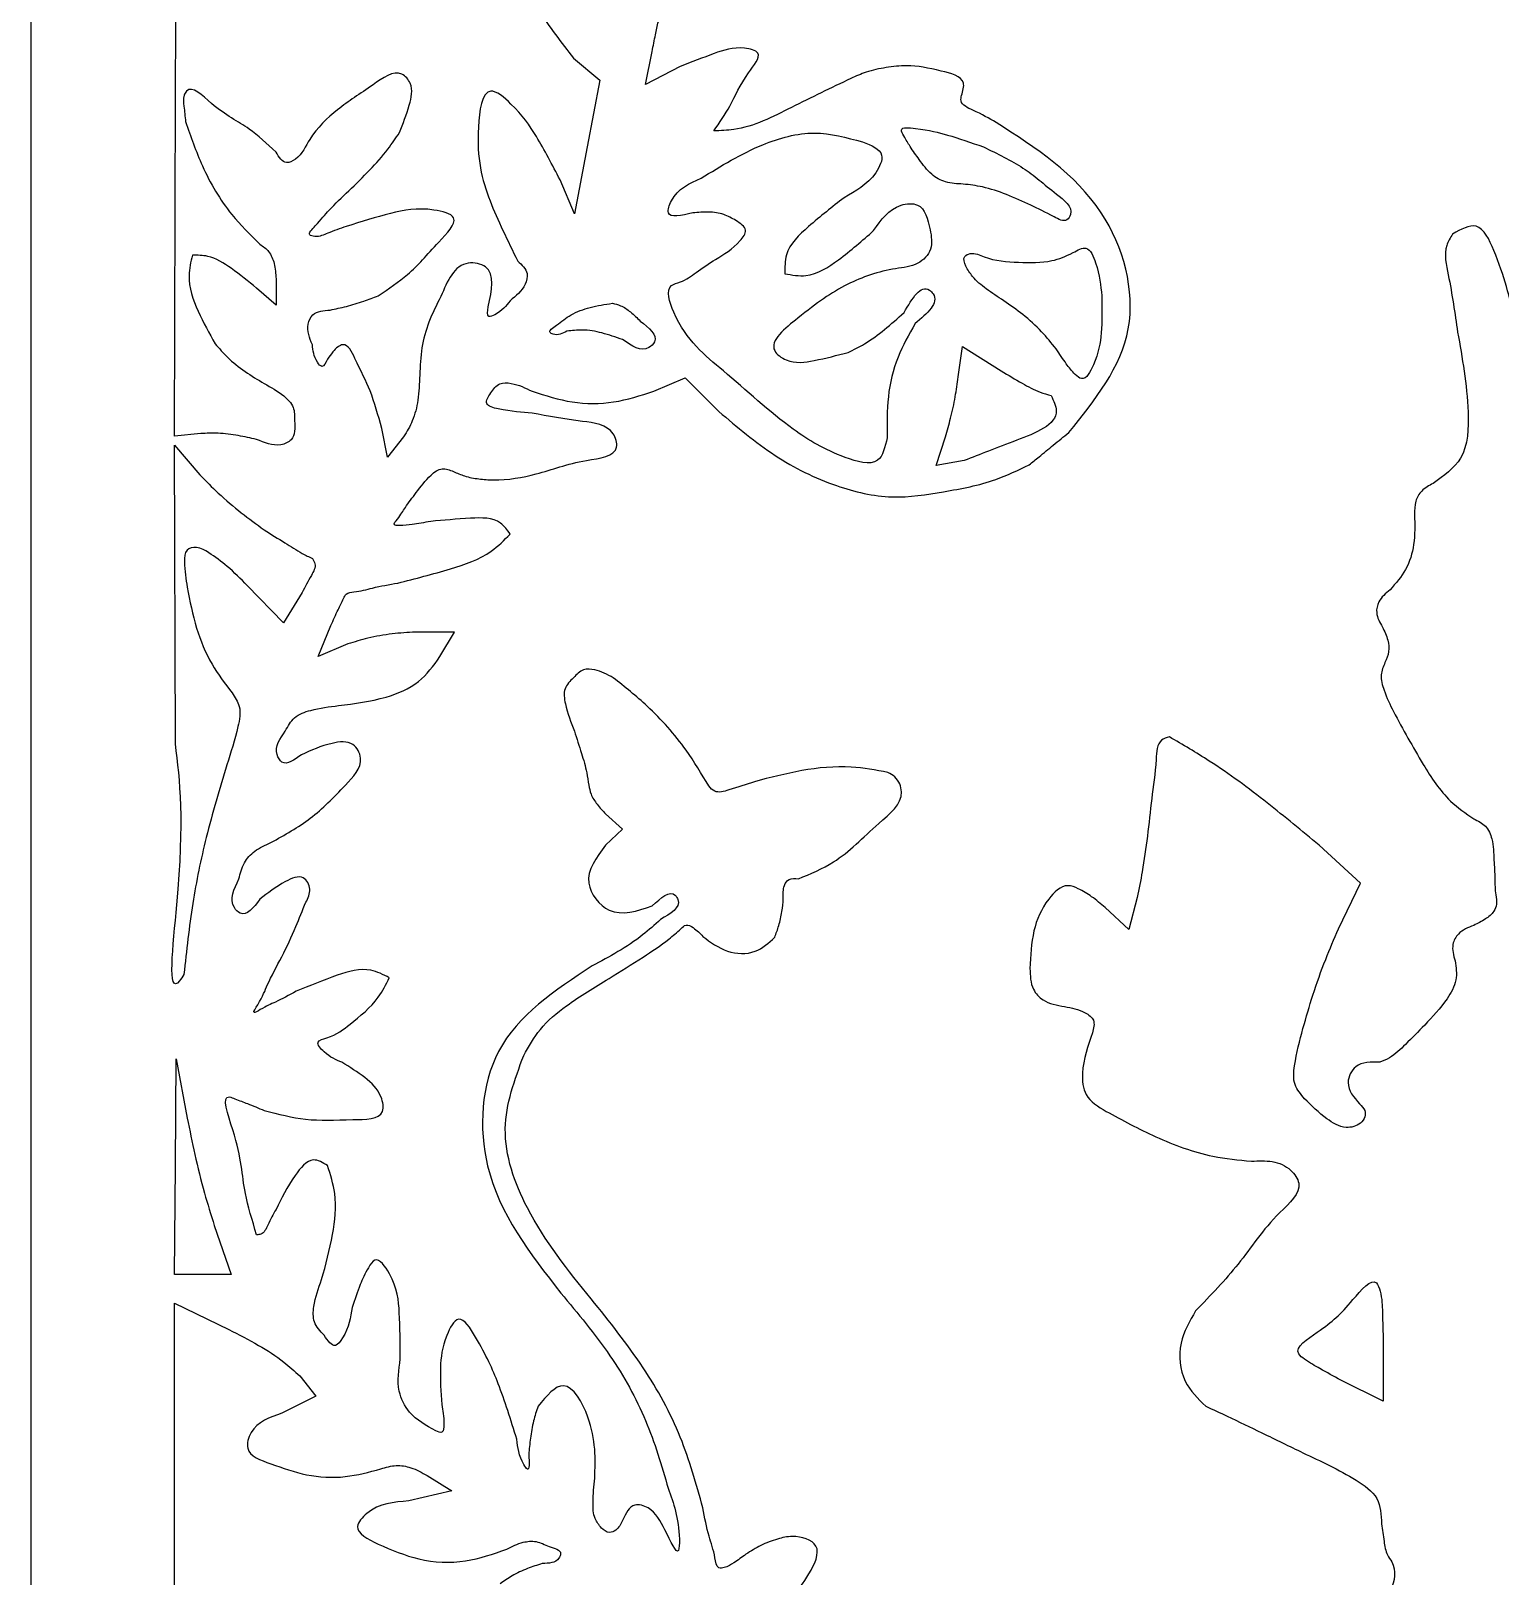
# Model space of a CAD drawing. Extents: x 0 to 204, y 72 to 361.
# Drawn here: x 0 to 49.1, y 266.5 to 318.1 of the extents above; entities that cross this region are included whole.
import ezdxf

# ---------------------------------------------------------------- set-up
doc = ezdxf.new("R2010")
doc.units = 0
doc.layers.get('0').update_dxf_attribs({"linetype": 'CONTINUOUS'})

msp = doc.modelspace()

# ---------------------------------------------------------------- linework, layer by layer
at = {"color": 7}
for p, q in [((0, 361.244444), (0, 216.746667)), ((20.517556, 316.314667), (20.743333, 317.415333)), ((18.118667, 317.189556), (18.993556, 316.455778)), ((21.674667, 316.907333), (20.517556, 316.314667)), ((18.993556, 316.455778), (18.570222, 314.226222)), ((4.797778, 304.574222), (4.826, 315.919556)), ((18.570222, 314.226222), (18.146889, 311.996667)), ((27.770667, 314.395556), (27.770667, 314.395556)), ((31.806444, 314.226222), (31.806444, 314.226222)), ((18.146889, 311.996667), (17.667111, 313.125556)), ((8.184444, 309.823556), (8.184444, 308.948667)), ((8.184444, 308.948667), (7.535333, 309.513111)), ((35.757556, 309.259111), (35.757556, 309.259111)), ((20.348222, 308.412444), (20.348222, 308.412444)), ((30.959778, 306.549778), (31.100889, 307.565778)), ((31.100889, 307.565778), (32.399111, 306.747333)), ((20.799778, 306.07), (21.844, 306.521556)), ((21.844, 306.521556), (22.972889, 305.392667)), ((34.064222, 305.928889), (34.064222, 305.928889)), ((5.672667, 304.658889), (4.797778, 304.574222)), ((11.909778, 303.868667), (11.712222, 304.828222)), ((12.446, 304.546), (11.909778, 303.868667)), ((30.226, 303.586444), (30.536444, 304.546)), ((4.826, 294.301333), (4.797778, 304.263778)), ((4.797778, 304.263778), (5.644444, 303.276)), ((31.157333, 303.755778), (30.226, 303.586444)), ((7.789333, 301.441556), (7.789333, 301.441556)), ((8.438444, 298.337111), (7.224889, 299.578889)), ((9.059333, 299.353111), (8.438444, 298.337111)), ((9.595556, 297.208222), (10.018889, 298.252444)), ((14.139333, 298.026667), (12.841111, 298.026667)), ((13.659556, 297.208222), (14.139333, 298.026667)), ((10.583333, 297.631556), (9.595556, 297.208222)), ((19.191111, 291.958889), (19.755556, 291.450889)), ((19.755556, 291.450889), (19.191111, 290.914667)), ((44.393556, 289.644667), (43.010667, 290.914667)), ((43.659778, 288.120667), (44.393556, 289.644667)), ((36.942889, 289.164889), (36.660667, 288.092444)), ((36.660667, 288.092444), (35.870444, 288.826222)), ((4.826, 280.190222), (4.854222, 283.774444)), ((4.854222, 283.774444), (5.221111, 281.798889)), ((4.797778, 276.577778), (4.826, 280.190222)), ((6.124222, 278.214667), (6.688667, 276.577778)), ((6.124222, 278.214667), (6.124222, 278.214667)), ((5.729111, 276.577778), (4.797778, 276.577778)), ((6.688667, 276.577778), (5.729111, 276.577778)), ((4.797778, 260.180667), (4.797778, 275.618222)), ((4.797778, 275.618222), (6.604, 274.743333)), ((45.155556, 274.32), (45.155556, 272.344444)), ((45.155556, 274.32), (45.155556, 274.32)), ((8.974667, 273.191111), (9.510889, 272.513778)), ((8.974667, 273.191111), (8.974667, 273.191111)), ((45.155556, 272.344444), (43.744444, 273.05)), ((9.510889, 272.513778), (8.382, 271.949333)), ((13.236222, 269.860889), (14.054667, 269.352889)), ((14.054667, 269.352889), (12.615333, 269.014222))]:
    msp.add_line(p, q, dxfattribs=at)
for points, knots in [([(4.826, 315.919556), (4.836929, 317.800407), (4.855497, 320.995814), (4.851305, 324.658482), (4.965515, 326.434352), (4.995333, 326.898)], [0, 0, 0, 0, 5.643455, 9.587748, 10.981386, 10.981386, 10.981386, 10.981386]), ([(19.05, 319.475556), (18.863531, 319.754035), (18.436025, 320.392485), (17.675832, 320.933837), (16.586415, 321.773241), (16.154831, 320.099451), (16.918494, 318.750013), (17.713629, 317.716183), (18.118667, 317.189556)], [0, 0, 0, 0, 0.97986, 2.246457, 3.119858, 4.050633, 5.954233, 7.930742, 7.930742, 7.930742, 7.930742]), ([(20.743333, 317.415333), (20.780282, 317.602013), (20.846468, 317.936409), (20.92872, 318.353846), (21.000061, 318.577269), (21.025556, 318.657111)], [0, 0, 0, 0, 0.571114, 1.023028, 1.274327, 1.274327, 1.274327, 1.274327]), ([(22.803556, 314.762444), (22.993864, 315.039502), (23.433579, 315.679655), (23.732369, 316.471117), (24.514387, 317.382033), (23.573751, 317.612534), (22.765473, 317.335921), (22.057594, 317.057789), (21.674667, 316.907333)], [0, 0, 0, 0, 0.979995, 2.26432, 2.986342, 3.457349, 4.491192, 5.709486, 5.709486, 5.709486, 5.709486]), ([(12.304889, 314.706), (12.422356, 315.003037), (12.627824, 315.522603), (12.794355, 316.269829), (12.240175, 316.896751), (11.236685, 316.152498), (10.266143, 315.546643), (9.341307, 314.668678), (9.027449, 313.89373), (8.45303, 313.606374), (8.286003, 313.886539), (8.184444, 314.056889)], [0, 0, 0, 0, 0.976006, 1.707192, 2.111139, 3.139467, 4.583999, 5.941692, 6.759602, 7.080275, 7.577713, 7.577713, 7.577713, 7.577713]), ([(31.072667, 315.947778), (31.119869, 316.099325), (31.260315, 316.550234), (30.201682, 316.814015), (29.416196, 316.976937), (28.551012, 316.887357), (27.92339, 316.756642), (27.545257, 316.587936), (27.375556, 316.512222)], [0, 0, 0, 0, 0.423974, 1.261479, 2.433751, 3.119947, 3.802263, 4.357796, 4.357796, 4.357796, 4.357796]), ([(8.184444, 314.056889), (7.885318, 314.333891), (7.199015, 314.969433), (6.294488, 315.357893), (5.323139, 316.356316), (5.070209, 315.884626), (5.118374, 315.534339), (5.147543, 315.243582), (5.164667, 315.072889)], [0, 0, 0, 0, 1.177289, 2.701122, 3.63329, 3.790959, 4.154786, 4.672033, 4.672033, 4.672033, 4.672033]), ([(27.375556, 316.512222), (26.71736, 316.195222), (25.444047, 315.581969), (23.940535, 314.799735), (23.026792, 314.769766), (22.803556, 314.762444)], [0, 0, 0, 0, 2.205562, 4.266775, 4.933155, 4.933155, 4.933155, 4.933155]), ([(17.667111, 313.125556), (17.409648, 313.624663), (16.936191, 314.542485), (16.270284, 315.481799), (15.113141, 316.466497), (14.798216, 314.174975), (15.200555, 312.551053), (15.918436, 311.099007), (16.256, 310.416222)], [0, 0, 0, 0, 1.646489, 3.027776, 3.828097, 5.097758, 7.590211, 9.802474, 9.802474, 9.802474, 9.802474]), ([(32.229778, 315.044667), (31.992502, 315.180036), (31.619844, 315.392644), (31.016099, 315.643857), (31.060672, 315.883333), (31.072667, 315.947778)], [0, 0, 0, 0, 0.878095, 1.37911, 1.563578, 1.563578, 1.563578, 1.563578]), ([(5.164667, 315.072889), (5.337115, 314.573606), (5.715711, 313.477465), (6.545083, 312.063081), (7.322506, 311.300263), (7.648222, 310.980667)], [0, 0, 0, 0, 1.584307, 3.478233, 4.8439, 4.8439, 4.8439, 4.8439]), ([(29.661556, 313.802889), (29.555083, 313.950217), (29.365995, 314.21186), (29.19392, 314.515697), (28.967672, 314.912211), (29.905487, 314.808196), (30.606418, 314.642224), (31.388006, 314.371278), (31.806444, 314.226222)], [0, 0, 0, 0, 0.533232, 0.946981, 1.155642, 1.623951, 2.720074, 3.983079, 3.983079, 3.983079, 3.983079]), ([(34.656889, 304.687111), (35.532286, 305.779659), (37.278169, 307.958629), (36.013052, 312.606705), (33.553043, 314.191948), (32.229778, 315.044667)], [0, 0, 0, 0, 3.997483, 7.972547, 12.599849, 12.599849, 12.599849, 12.599849]), ([(10.526889, 311.573333), (10.318046, 311.499932), (9.967413, 311.376695), (9.597457, 311.202437), (9.195067, 311.292148), (9.650876, 311.737409), (9.960794, 312.155567), (10.646009, 312.782352), (11.302337, 313.433511), (11.88603, 314.077727), (12.181169, 314.520425), (12.304889, 314.706)], [0, 0, 0, 0, 0.657207, 1.103409, 1.275637, 1.624481, 2.332466, 3.2431, 4.234257, 5.161124, 5.830079, 5.830079, 5.830079, 5.830079]), ([(22.380222, 313.182), (23.043288, 313.590543), (24.208828, 314.308683), (26.125007, 314.844531), (27.2376, 314.540989), (27.770667, 314.395556)], [0, 0, 0, 0, 2.340057, 4.113366, 5.744515, 5.744515, 5.744515, 5.744515]), ([(27.770667, 314.395556), (28.061475, 314.281088), (28.586495, 314.07443), (28.100611, 313.055472), (27.536014, 312.745167), (27.149778, 312.532889)], [0, 0, 0, 0, 0.772412, 1.394497, 2.741614, 2.741614, 2.741614, 2.741614]), ([(31.806444, 314.226222), (32.268579, 314.004487), (33.168143, 313.572871), (33.992094, 312.826273), (34.870508, 312.180289), (34.55419, 311.67987), (33.993722, 311.992883), (33.630301, 312.164167), (33.386889, 312.278889)], [0, 0, 0, 0, 1.494549, 2.909202, 3.741314, 3.957364, 4.388118, 5.261803, 5.261803, 5.261803, 5.261803]), ([(33.386889, 312.278889), (33.119051, 312.404007), (32.596506, 312.648108), (31.838158, 312.895684), (31.150864, 312.996252), (30.551535, 313.00577), (30.020598, 313.311293), (29.788791, 313.62868), (29.661556, 313.802889)], [0, 0, 0, 0, 0.886831, 1.730188, 2.378993, 2.971103, 3.499339, 4.142063, 4.142063, 4.142063, 4.142063]), ([(22.098, 312.024889), (21.719651, 311.933882), (21.151866, 311.797309), (21.479731, 312.79092), (21.992864, 313.013772), (22.380222, 313.182)], [0, 0, 0, 0, 0.811144, 1.217275, 2.468076, 2.468076, 2.468076, 2.468076]), ([(11.599333, 309.259111), (11.944262, 309.491459), (12.718559, 310.013036), (13.37151, 310.80884), (14.448237, 311.901104), (13.100359, 312.241951), (12.001825, 312.029281), (11.028063, 311.728261), (10.526889, 311.573333)], [0, 0, 0, 0, 1.20846, 2.712758, 3.654073, 4.359254, 5.813759, 7.35624, 7.35624, 7.35624, 7.35624]), ([(27.149778, 312.532889), (26.757402, 312.224525), (26.056601, 311.673773), (25.170071, 310.835998), (25.17316, 310.208674), (25.174222, 309.992889)], [0, 0, 0, 0, 1.527379, 2.727968, 3.35748, 3.35748, 3.35748, 3.35748]), ([(28.137556, 311.432222), (28.388656, 311.789065), (28.749708, 312.302161), (29.81092, 312.381767), (29.944373, 311.816529), (30.028444, 311.460444)], [0, 0, 0, 0, 1.248581, 1.795305, 2.726099, 2.726099, 2.726099, 2.726099]), ([(23.537333, 311.770889), (23.405674, 311.844975), (23.12611, 312.002288), (22.622323, 312.074031), (22.27623, 312.041593), (22.098, 312.024889)], [0, 0, 0, 0, 0.450182, 0.955912, 1.492876, 1.492876, 1.492876, 1.492876]), ([(22.86, 310.472667), (23.142049, 310.639422), (23.531652, 310.869765), (23.984869, 311.489278), (23.694019, 311.672295), (23.537333, 311.770889)], [0, 0, 0, 0, 1.032331, 1.425985, 1.885717, 1.885717, 1.885717, 1.885717]), ([(49.558222, 308.468889), (49.379537, 309.189182), (49.126539, 310.209038), (48.37686, 311.824543), (47.752323, 311.4767), (47.469778, 311.319333)], [0, 0, 0, 0, 2.40793, 3.409362, 4.236718, 4.236718, 4.236718, 4.236718]), ([(30.028444, 311.460444), (30.066408, 311.235965), (30.141066, 310.794506), (29.601196, 310.232397), (28.560342, 310.165335), (27.07981, 309.639768), (25.956412, 308.795681), (24.471254, 307.61127), (25.358815, 306.964011), (26.242095, 307.091456), (26.915741, 307.269225), (27.290889, 307.368222)], [0, 0, 0, 0, 0.650198, 1.278668, 2.045322, 3.726495, 5.740524, 7.072036, 7.566501, 8.498069, 9.668845, 9.668845, 9.668845, 9.668845]), ([(25.174222, 309.992889), (25.412588, 309.950691), (26.055575, 309.836863), (27.087901, 310.509624), (27.760897, 311.101157), (28.137556, 311.432222)], [0, 0, 0, 0, 0.708067, 1.91, 3.437705, 3.437705, 3.437705, 3.437705]), ([(47.469778, 311.319333), (47.393717, 311.193633), (47.144402, 310.781608), (47.413157, 309.613105), (47.549002, 308.670685), (47.639111, 308.045556)], [0, 0, 0, 0, 0.431, 1.412744, 3.346991, 3.346991, 3.346991, 3.346991]), ([(5.390444, 310.613778), (5.337953, 310.387033), (5.192035, 309.75672), (5.558272, 308.71786), (5.954063, 308.006832), (6.152444, 307.650444)], [0, 0, 0, 0, 0.689263, 1.91604, 3.148861, 3.148861, 3.148861, 3.148861]), ([(7.535333, 309.513111), (7.258996, 309.738127), (6.757699, 310.146324), (6.033927, 310.606126), (5.563995, 310.611714), (5.390444, 310.613778)], [0, 0, 0, 0, 1.077835, 1.955278, 2.469079, 2.469079, 2.469079, 2.469079]), ([(7.648222, 310.980667), (7.753253, 310.904837), (7.977604, 310.742858), (8.153597, 310.311946), (8.173583, 309.995521), (8.184444, 309.823556)], [0, 0, 0, 0, 0.382417, 0.816868, 1.33404, 1.33404, 1.33404, 1.33404]), ([(31.213778, 310.246889), (31.168761, 310.370098), (31.09586, 310.569627), (31.467385, 310.728361), (32.03776, 310.428978), (32.954259, 310.363689), (34.001633, 310.351535), (34.68341, 310.619726), (35.312537, 310.995742), (35.664809, 310.120717), (35.720888, 309.599754), (35.757556, 309.259111)], [0, 0, 0, 0, 0.326794, 0.529223, 1.015834, 2.168734, 3.289586, 4.044551, 4.499723, 5.08911, 6.202516, 6.202516, 6.202516, 6.202516]), ([(15.268222, 308.892222), (15.389462, 309.436582), (15.564049, 310.220472), (14.221103, 310.491384), (13.909465, 309.754839), (13.687778, 309.230889)], [0, 0, 0, 0, 1.332616, 1.918995, 3.364153, 3.364153, 3.364153, 3.364153]), ([(16.256, 310.416222), (16.396454, 310.288151), (16.634513, 310.071081), (16.486208, 309.486855), (16.196629, 309.249385), (16.002, 309.089778)], [0, 0, 0, 0, 0.521598, 0.884066, 1.627058, 1.627058, 1.627058, 1.627058]), ([(28.589111, 304.517778), (28.52021, 304.20722), (28.360656, 303.48806), (26.76518, 303.956524), (25.179939, 304.895536), (23.197668, 306.735905), (21.692764, 307.902069), (21.138877, 309.580395), (21.804167, 309.729397), (22.24959, 310.07141), (22.640373, 310.328294), (22.86, 310.472667)], [0, 0, 0, 0, 0.820894, 1.900953, 3.872796, 6.911068, 9.475902, 10.371728, 10.688126, 11.299947, 12.085029, 12.085029, 12.085029, 12.085029]), ([(32.483778, 309.089778), (32.286275, 309.219097), (31.917928, 309.46028), (31.462571, 309.833196), (31.285133, 310.12824), (31.213778, 310.246889)], [0, 0, 0, 0, 0.710021, 1.324199, 1.737313, 1.737313, 1.737313, 1.737313]), ([(29.153556, 308.694667), (29.430078, 309.169557), (29.748095, 309.715708), (30.39598, 309.063789), (29.928449, 308.670764), (29.520444, 308.327778)], [0, 0, 0, 0, 1.13289, 1.302886, 2.46809, 2.46809, 2.46809, 2.46809]), ([(9.990667, 308.779333), (10.172054, 308.818486), (10.550877, 308.900257), (11.088194, 309.062206), (11.437998, 309.19696), (11.599333, 309.259111)], [0, 0, 0, 0, 0.556571, 1.162388, 1.680986, 1.680986, 1.680986, 1.680986]), ([(13.687778, 309.230889), (13.545957, 308.949785), (13.270744, 308.404281), (13.02342, 307.513794), (12.982427, 306.631681), (12.949312, 305.810466), (12.780772, 305.098819), (12.551394, 304.72004), (12.446, 304.546)], [0, 0, 0, 0, 0.943294, 1.830534, 2.746237, 3.583837, 4.298563, 4.906123, 4.906123, 4.906123, 4.906123]), ([(16.002, 309.089778), (15.868015, 308.921067), (15.69312, 308.700844), (15.204148, 308.496098), (15.244016, 308.742574), (15.268222, 308.892222)], [0, 0, 0, 0, 0.690327, 0.901101, 1.22685, 1.22685, 1.22685, 1.22685]), ([(34.233556, 307.481111), (34.076617, 307.676643), (33.741797, 308.0938), (33.146776, 308.628857), (32.698706, 308.940358), (32.483778, 309.089778)], [0, 0, 0, 0, 0.751355, 1.602979, 2.388075, 2.388075, 2.388075, 2.388075]), ([(35.757556, 309.259111), (35.764022, 308.830892), (35.776209, 308.023936), (35.62099, 307.191918), (35.190976, 306.3558), (34.799285, 306.684824), (34.545343, 307.013712), (34.345769, 307.312892), (34.233556, 307.481111)], [0, 0, 0, 0, 1.244011, 2.34427, 2.945857, 3.194017, 3.660569, 4.25985, 4.25985, 4.25985, 4.25985]), ([(9.398, 307.622222), (9.304621, 307.850251), (9.165357, 308.190327), (9.431961, 308.740338), (9.774066, 308.764215), (9.990667, 308.779333)], [0, 0, 0, 0, 0.703136, 1.048641, 1.644926, 1.644926, 1.644926, 1.644926]), ([(17.554222, 308.271333), (17.709877, 308.395821), (18.043461, 308.662611), (18.692705, 308.894613), (19.166756, 308.966945), (19.416889, 309.005111)], [0, 0, 0, 0, 0.594672, 1.274443, 2.033794, 2.033794, 2.033794, 2.033794]), ([(19.416889, 309.005111), (19.50981, 308.983868), (19.730588, 308.933396), (20.042213, 308.711545), (20.241648, 308.516612), (20.348222, 308.412444)], [0, 0, 0, 0, 0.283855, 0.674436, 1.122691, 1.122691, 1.122691, 1.122691]), ([(27.290889, 307.368222), (27.47349, 307.457149), (27.904108, 307.666859), (28.518276, 308.130751), (28.938828, 308.504061), (29.153556, 308.694667)], [0, 0, 0, 0, 0.60825, 1.434398, 2.296282, 2.296282, 2.296282, 2.296282]), ([(17.892889, 308.073778), (17.746184, 307.997689), (17.563264, 307.902816), (17.235789, 308.067173), (17.419069, 308.184681), (17.554222, 308.271333)], [0, 0, 0, 0, 0.468472, 0.58412, 0.908895, 0.908895, 0.908895, 0.908895]), ([(19.755556, 307.791556), (19.52799, 307.872672), (19.093451, 308.027566), (18.459056, 308.142125), (18.066375, 308.094721), (17.892889, 308.073778)], [0, 0, 0, 0, 0.725235, 1.384841, 1.906897, 1.906897, 1.906897, 1.906897]), ([(20.348222, 308.412444), (20.638263, 308.181958), (21.020431, 307.878263), (20.459286, 307.313844), (20.062863, 307.582947), (19.755556, 307.791556)], [0, 0, 0, 0, 0.840193, 1.107064, 2.027353, 2.027353, 2.027353, 2.027353]), ([(29.520444, 308.327778), (29.313966, 307.960227), (28.885897, 307.198223), (28.573078, 305.885172), (28.583743, 304.975572), (28.589111, 304.517778)], [0, 0, 0, 0, 1.260741, 2.613759, 3.984711, 3.984711, 3.984711, 3.984711]), ([(47.639111, 308.045556), (47.793334, 307.179576), (48.036648, 305.813334), (47.975711, 303.812465), (47.176183, 303.245765), (46.820667, 302.993778)], [0, 0, 0, 0, 2.692976, 4.248664, 5.49429, 5.49429, 5.49429, 5.49429]), ([(6.152444, 307.650444), (6.285819, 307.498445), (6.585608, 307.156791), (7.143926, 306.717807), (7.57416, 306.455292), (7.789333, 306.324)], [0, 0, 0, 0, 0.605769, 1.361599, 2.117827, 2.117827, 2.117827, 2.117827]), ([(9.906, 307.142444), (9.848769, 307.014696), (9.753111, 306.801172), (9.445429, 307.172463), (9.418246, 307.430234), (9.398, 307.622222)], [0, 0, 0, 0, 0.309415, 0.517171, 1.12351, 1.12351, 1.12351, 1.12351]), ([(11.712222, 304.828222), (11.59409, 305.263838), (11.368225, 306.096719), (10.939714, 306.880452), (10.566355, 307.71651), (10.223765, 307.547612), (10.068629, 307.370687), (9.963288, 307.222845), (9.906, 307.142444)], [0, 0, 0, 0, 1.309595, 2.503893, 3.117871, 3.288749, 3.536354, 3.831543, 3.831543, 3.831543, 3.831543]), ([(30.536444, 304.546), (30.596019, 304.754134), (30.722582, 305.196307), (30.868736, 305.864963), (30.930301, 306.328055), (30.959778, 306.549778)], [0, 0, 0, 0, 0.649435, 1.379701, 2.050526, 2.050526, 2.050526, 2.050526]), ([(32.399111, 306.747333), (32.631422, 306.607928), (33.054679, 306.35394), (33.604794, 306.05718), (33.942114, 305.962987), (34.064222, 305.928889)], [0, 0, 0, 0, 0.813878, 1.482837, 1.862397, 1.862397, 1.862397, 1.862397]), ([(7.789333, 306.324), (8.013208, 306.20271), (8.381323, 306.003274), (8.809272, 305.564832), (8.806603, 305.237782), (8.805333, 305.082222)], [0, 0, 0, 0, 0.770271, 1.266552, 1.716731, 1.716731, 1.716731, 1.716731]), ([(16.735778, 305.336222), (16.394173, 305.360396), (15.925251, 305.39358), (15.098408, 305.602256), (15.271662, 305.882273), (15.352889, 306.013556)], [0, 0, 0, 0, 1.139104, 1.563649, 1.938375, 1.938375, 1.938375, 1.938375]), ([(15.352889, 306.013556), (15.441671, 306.13826), (15.610095, 306.37483), (16.17954, 306.338616), (16.514662, 306.17678), (16.735778, 306.07)], [0, 0, 0, 0, 0.427949, 0.811841, 1.556398, 1.556398, 1.556398, 1.556398]), ([(16.735778, 306.07), (17.177942, 305.926913), (18.059352, 305.641682), (19.476203, 305.641682), (20.357614, 305.926913), (20.799778, 306.07)], [0, 0, 0, 0, 1.388916, 2.768669, 4.157586, 4.157586, 4.157586, 4.157586]), ([(34.064222, 305.928889), (34.148714, 305.752966), (34.492968, 305.036187), (32.692181, 304.343969), (31.691601, 303.960522), (31.157333, 303.755778)], [0, 0, 0, 0, 0.536166, 2.184553, 4.073158, 4.073158, 4.073158, 4.073158]), ([(8.805333, 305.082222), (8.815447, 304.84123), (8.831557, 304.457378), (8.187489, 304.182919), (7.800686, 304.348051), (7.535333, 304.461333)], [0, 0, 0, 0, 0.641914, 1.022439, 1.853824, 1.853824, 1.853824, 1.853824]), ([(14.111111, 303.388889), (14.232567, 303.334792), (14.502329, 303.214637), (14.954846, 303.134563), (15.756958, 303.070129), (17.026002, 303.299399), (18.169176, 303.753624), (19.711863, 303.910463), (19.400618, 304.950361), (18.160954, 305.077469), (17.273531, 305.238588), (16.735778, 305.336222)], [0, 0, 0, 0, 0.397714, 0.883354, 1.366532, 2.81919, 4.55473, 5.655732, 6.114127, 7.220117, 8.921008, 8.921008, 8.921008, 8.921008]), ([(22.972889, 305.392667), (23.579402, 304.876306), (24.768235, 303.864182), (26.746058, 302.887204), (28.701428, 302.426073), (30.498522, 302.70902), (32.057814, 302.999299), (32.962997, 303.436991), (33.330444, 303.614667)], [0, 0, 0, 0, 2.381383, 4.667771, 6.562738, 8.289687, 10.074589, 11.294252, 11.294252, 11.294252, 11.294252]), ([(7.535333, 304.461333), (7.331133, 304.506507), (6.907147, 304.600303), (6.282853, 304.679376), (5.865125, 304.665351), (5.672667, 304.658889)], [0, 0, 0, 0, 0.627496, 1.302882, 1.879893, 1.879893, 1.879893, 1.879893]), ([(33.330444, 303.614667), (33.441199, 303.70279), (33.712543, 303.918689), (34.148492, 304.283811), (34.483079, 304.549232), (34.656889, 304.687111)], [0, 0, 0, 0, 0.424596, 1.040241, 1.705784, 1.705784, 1.705784, 1.705784]), ([(12.869333, 302.683333), (13.016371, 302.88434), (13.246117, 303.198411), (13.713387, 303.554465), (13.982896, 303.442266), (14.111111, 303.388889)], [0, 0, 0, 0, 0.76339, 1.192791, 1.582446, 1.582446, 1.582446, 1.582446]), ([(5.644444, 303.276), (5.845813, 303.070642), (6.283436, 302.62435), (7.003341, 302.01383), (7.532703, 301.628406), (7.789333, 301.441556)], [0, 0, 0, 0, 0.862556, 1.874544, 2.826785, 2.826785, 2.826785, 2.826785]), ([(46.820667, 302.993778), (46.68395, 302.91954), (46.43023, 302.781768), (46.1991, 302.3853), (46.199542, 302.100971), (46.199778, 301.949556)], [0, 0, 0, 0, 0.459805, 0.85331, 1.301594, 1.301594, 1.301594, 1.301594]), ([(13.349111, 301.723778), (13.136654, 301.68521), (12.776119, 301.619762), (12.431324, 301.581276), (12.055866, 301.583853), (12.335097, 301.907859), (12.504138, 302.218101), (12.737565, 302.51547), (12.869333, 302.683333)], [0, 0, 0, 0, 0.624473, 1.059712, 1.226054, 1.442119, 1.914682, 2.527212, 2.527212, 2.527212, 2.527212]), ([(16.002, 301.300444), (15.905421, 301.438205), (15.607065, 301.863784), (14.536423, 301.831282), (13.779606, 301.762756), (13.349111, 301.723778)], [0, 0, 0, 0, 0.485366, 1.499422, 2.837192, 2.837192, 2.837192, 2.837192]), ([(46.199778, 301.949556), (46.209083, 301.614525), (46.226455, 300.989069), (45.955869, 300.090673), (45.571987, 299.654434), (45.381333, 299.437778)], [0, 0, 0, 0, 1.00287, 1.872222, 2.72999, 2.72999, 2.72999, 2.72999]), ([(7.789333, 301.441556), (8.020272, 301.295945), (8.442073, 301.029994), (8.971169, 300.696527), (9.285452, 300.538567), (9.398, 300.482)], [0, 0, 0, 0, 0.819248, 1.49632, 1.874061, 1.874061, 1.874061, 1.874061]), ([(7.224889, 299.578889), (7.007059, 299.800255), (6.610019, 300.203739), (6.03559, 300.623586), (5.590957, 300.892646), (5.130487, 300.805153), (5.113368, 300.187309), (5.177191, 299.793469), (5.221111, 299.522444)], [0, 0, 0, 0, 0.929283, 1.693808, 2.136445, 2.466845, 2.858108, 3.721528, 3.721528, 3.721528, 3.721528]), ([(12.248444, 299.663556), (12.832695, 299.81271), (13.895734, 300.084095), (15.248829, 300.537544), (15.801701, 301.097558), (16.002, 301.300444)], [0, 0, 0, 0, 1.82005, 3.311564, 4.1589, 4.1589, 4.1589, 4.1589]), ([(9.398, 300.482), (9.435268, 300.42504), (9.550093, 300.249542), (9.315146, 299.832758), (9.156744, 299.535756), (9.059333, 299.353111)], [0, 0, 0, 0, 0.194465, 0.599155, 1.245509, 1.245509, 1.245509, 1.245509]), ([(5.221111, 299.522444), (5.309714, 299.065448), (5.481372, 298.180061), (5.97922, 296.969725), (6.479967, 296.307832), (6.716889, 295.994667)], [0, 0, 0, 0, 1.395345, 2.703342, 3.87796, 3.87796, 3.87796, 3.87796]), ([(10.018889, 298.252444), (10.09704, 298.428469), (10.232277, 298.733072), (10.404214, 299.067044), (10.52518, 299.349672), (10.929533, 299.36627), (11.467335, 299.529715), (11.963556, 299.614741), (12.248444, 299.663556)], [0, 0, 0, 0, 0.573456, 0.992342, 1.162104, 1.429615, 2.065558, 2.922852, 2.922852, 2.922852, 2.922852]), ([(45.381333, 299.437778), (45.236062, 299.318024), (44.993852, 299.118359), (44.887527, 298.614307), (45.038889, 298.350279), (45.127333, 298.196)], [0, 0, 0, 0, 0.549581, 0.916315, 1.431848, 1.431848, 1.431848, 1.431848]), ([(12.841111, 298.026667), (12.580712, 298.012366), (12.045841, 297.982993), (11.288661, 297.846497), (10.804542, 297.698967), (10.583333, 297.631556)], [0, 0, 0, 0, 0.781963, 1.606186, 2.29967, 2.29967, 2.29967, 2.29967]), ([(45.127333, 298.196), (45.196417, 298.053523), (45.321408, 297.79574), (45.367245, 297.367732), (45.263755, 297.129704), (45.212, 297.010667)], [0, 0, 0, 0, 0.474004, 0.857612, 1.241373, 1.241373, 1.241373, 1.241373]), ([(10.272889, 295.571333), (10.80484, 295.638782), (11.731654, 295.756296), (12.98314, 296.275056), (13.440433, 296.905926), (13.659556, 297.208222)], [0, 0, 0, 0, 1.612357, 2.809195, 3.910312, 3.910312, 3.910312, 3.910312]), ([(19.445111, 296.502667), (19.248222, 296.609279), (18.943465, 296.7743), (18.414905, 296.816375), (18.222186, 296.612291), (18.118667, 296.502667)], [0, 0, 0, 0, 0.673491, 1.04247, 1.470689, 1.470689, 1.470689, 1.470689]), ([(45.212, 297.010667), (45.157401, 296.874708), (45.036622, 296.573954), (45.195648, 295.991573), (45.382351, 295.605257), (45.494222, 295.373778)], [0, 0, 0, 0, 0.429314, 0.949689, 1.727643, 1.727643, 1.727643, 1.727643]), ([(18.118667, 296.502667), (18.002767, 296.388701), (17.761841, 296.151793), (17.854912, 295.461878), (18.030968, 295.017354), (18.146889, 294.724667)], [0, 0, 0, 0, 0.462242, 0.960889, 1.922109, 1.922109, 1.922109, 1.922109]), ([(22.634222, 292.890222), (22.391932, 293.294984), (21.813735, 294.260897), (20.728645, 295.481515), (19.831077, 296.1956), (19.445111, 296.502667)], [0, 0, 0, 0, 1.41393, 3.374167, 4.853022, 4.853022, 4.853022, 4.853022]), ([(6.716889, 295.994667), (6.81524, 295.850502), (7.045731, 295.512646), (6.874009, 294.636323), (6.67746, 294.009839), (6.547556, 293.595778)], [0, 0, 0, 0, 0.505971, 1.185769, 2.510855, 2.510855, 2.510855, 2.510855]), ([(8.494889, 294.724667), (8.584314, 294.886415), (8.772196, 295.226251), (9.458931, 295.475493), (9.963026, 295.534848), (10.272889, 295.571333)], [0, 0, 0, 0, 0.537687, 1.12969, 2.074129, 2.074129, 2.074129, 2.074129]), ([(45.494222, 295.373778), (45.816359, 294.783512), (46.381531, 293.747919), (47.218321, 292.457453), (47.907107, 291.97675), (48.175333, 291.789556)], [0, 0, 0, 0, 2.025279, 3.553253, 4.527771, 4.527771, 4.527771, 4.527771]), ([(9.031111, 293.934444), (8.79338, 293.75537), (8.45333, 293.499222), (8.076205, 294.12263), (8.317258, 294.469246), (8.494889, 294.724667)], [0, 0, 0, 0, 0.692451, 0.990477, 1.825177, 1.825177, 1.825177, 1.825177]), ([(18.146889, 294.724667), (18.226283, 294.474857), (18.372968, 294.01332), (18.557773, 293.414593), (18.614858, 292.953847), (18.695423, 292.584395), (18.902792, 292.259792), (19.092849, 292.061439), (19.191111, 291.958889)], [0, 0, 0, 0, 0.787117, 1.454244, 1.871646, 2.180437, 2.578765, 3.005152, 3.005152, 3.005152, 3.005152]), ([(5.108222, 286.596667), (5.058683, 286.519063), (4.513403, 285.664866), (5.208161, 291.217767), (4.980595, 293.053942), (4.826, 294.301333)], [0, 0, 0, 0, 0.253673, 2.792204, 8.17032, 8.17032, 8.17032, 8.17032]), ([(8.015111, 290.999333), (8.472897, 291.254385), (9.406673, 291.774632), (10.324955, 292.732085), (11.183711, 293.623835), (10.76048, 294.422438), (9.882823, 294.318786), (9.354269, 294.080272), (9.031111, 293.934444)], [0, 0, 0, 0, 1.546094, 3.153672, 4.192481, 4.709266, 5.404582, 6.498557, 6.498557, 6.498557, 6.498557]), ([(38.015333, 294.527111), (37.91941, 294.499711), (37.596354, 294.407431), (37.569697, 293.496051), (37.481356, 292.877696), (37.422667, 292.466889)], [0, 0, 0, 0, 0.28166, 0.948585, 2.268649, 2.268649, 2.268649, 2.268649]), ([(43.010667, 290.914667), (42.438742, 291.388311), (41.253728, 292.36969), (39.599899, 293.601631), (38.463687, 294.265246), (38.015333, 294.527111)], [0, 0, 0, 0, 2.228192, 4.61676, 6.173656, 6.173656, 6.173656, 6.173656]), ([(6.547556, 293.595778), (6.303278, 292.789631), (5.842155, 291.267864), (5.362836, 288.925377), (5.194893, 287.38936), (5.108222, 286.596667)], [0, 0, 0, 0, 2.526121, 4.768566, 7.159951, 7.159951, 7.159951, 7.159951]), ([(28.617333, 293.341778), (28.210279, 293.417283), (27.258697, 293.593793), (25.739493, 293.443882), (24.682007, 293.167987), (24.158222, 293.031333)], [0, 0, 0, 0, 1.237724, 2.893465, 4.518446, 4.518446, 4.518446, 4.518446]), ([(25.625778, 289.785778), (26.032424, 289.957138), (27.062823, 290.391347), (28.039936, 291.456937), (29.170457, 292.341588), (29.020599, 292.967195), (28.865929, 293.207583), (28.698963, 293.297713), (28.617333, 293.341778)], [0, 0, 0, 0, 1.298239, 3.289598, 4.586473, 4.855749, 5.142474, 5.416743, 5.416743, 5.416743, 5.416743]), ([(24.158222, 293.031333), (23.884523, 292.942461), (23.469418, 292.807674), (22.868402, 292.623754), (22.696783, 292.819036), (22.634222, 292.890222)], [0, 0, 0, 0, 0.902117, 1.36819, 1.635552, 1.635552, 1.635552, 1.635552]), ([(37.422667, 292.466889), (37.377476, 292.047452), (37.289615, 291.231966), (37.131297, 290.130061), (36.99893, 289.451976), (36.942889, 289.164889)], [0, 0, 0, 0, 1.265585, 2.4606, 3.338033, 3.338033, 3.338033, 3.338033]), ([(48.175333, 291.789556), (48.320923, 291.721907), (48.613383, 291.586015), (48.833548, 291.040447), (48.845457, 290.645658), (48.852667, 290.406667)], [0, 0, 0, 0, 0.465243, 0.934582, 1.654534, 1.654534, 1.654534, 1.654534]), ([(6.942667, 289.785778), (6.989001, 289.970827), (7.078146, 290.326851), (7.478107, 290.762261), (7.826694, 290.916153), (8.015111, 290.999333)], [0, 0, 0, 0, 0.564925, 1.086882, 1.700885, 1.700885, 1.700885, 1.700885]), ([(19.191111, 290.914667), (18.878481, 290.500568), (18.312486, 289.75087), (19.351213, 288.414844), (20.243442, 288.714678), (20.743333, 288.882667)], [0, 0, 0, 0, 1.392226, 2.520529, 3.958136, 3.958136, 3.958136, 3.958136]), ([(48.852667, 290.406667), (48.864548, 290.200309), (48.886629, 289.816808), (48.88209, 289.328246), (48.970377, 288.960132), (48.841739, 288.65323), (48.555269, 288.421829), (48.308594, 288.299592), (48.175333, 288.233556)], [0, 0, 0, 0, 0.619442, 1.151187, 1.470199, 1.720405, 2.100598, 2.54732, 2.54732, 2.54732, 2.54732]), ([(7.648222, 289.108444), (7.428548, 288.824293), (7.135305, 288.444979), (6.576893, 289.017316), (6.782195, 289.44864), (6.942667, 289.785778)], [0, 0, 0, 0, 0.810107, 1.081411, 2.052539, 2.052539, 2.052539, 2.052539]), ([(8.382, 287.189333), (8.54529, 287.522726), (8.83785, 288.12005), (9.108606, 288.876748), (9.395743, 289.422896), (9.09042, 289.977539), (8.312935, 289.629789), (7.906193, 289.310775), (7.648222, 289.108444)], [0, 0, 0, 0, 1.108798, 1.986585, 2.446042, 2.875744, 3.476173, 4.517322, 4.517322, 4.517322, 4.517322]), ([(24.835556, 287.838444), (24.883896, 287.966404), (24.988817, 288.244135), (25.08166, 288.681116), (25.131933, 289.131504), (25.100616, 289.514228), (25.313265, 289.826206), (25.515141, 289.80009), (25.625778, 289.785778)], [0, 0, 0, 0, 0.409926, 0.88973, 1.334891, 1.768813, 2.022667, 2.330489, 2.330489, 2.330489, 2.330489]), ([(35.870444, 288.826222), (35.721888, 288.953152), (35.440722, 289.193386), (35.031063, 289.440309), (34.482023, 289.664368), (33.826401, 289.00682), (33.419976, 288.044899), (33.379617, 287.221607), (33.358667, 286.794222)], [0, 0, 0, 0, 0.582783, 1.103007, 1.458828, 2.242018, 3.412577, 4.676203, 4.676203, 4.676203, 4.676203]), ([(20.743333, 288.882667), (21.037822, 289.153496), (21.389669, 289.477076), (21.758522, 288.85832), (21.360454, 288.626306), (21.025556, 288.431111)], [0, 0, 0, 0, 0.852267, 1.018264, 1.898322, 1.898322, 1.898322, 1.898322]), ([(21.025556, 288.431111), (20.829529, 288.254847), (20.386287, 287.856291), (19.61232, 287.344725), (19.029436, 287.033612), (18.739556, 286.878889)], [0, 0, 0, 0, 0.790113, 1.786547, 2.772359, 2.772359, 2.772359, 2.772359]), ([(19.304, 286.455556), (19.683427, 286.694017), (20.358847, 287.118502), (21.17554, 287.655419), (21.570471, 288.003843), (21.702889, 288.120667)], [0, 0, 0, 0, 1.345227, 2.394643, 2.923993, 2.923993, 2.923993, 2.923993]), ([(21.702889, 288.120667), (21.757245, 288.175652), (21.877396, 288.297191), (22.188589, 288.129217), (22.340764, 287.968164), (22.436667, 287.866667)], [0, 0, 0, 0, 0.210577, 0.465461, 0.899851, 0.899851, 0.899851, 0.899851]), ([(42.474444, 284.790444), (42.581582, 285.162981), (42.805697, 285.942267), (43.20159, 287.054453), (43.514236, 287.781988), (43.659778, 288.120667)], [0, 0, 0, 0, 1.162777, 2.432336, 3.538069, 3.538069, 3.538069, 3.538069]), ([(48.175333, 288.233556), (47.986917, 288.160408), (47.673824, 288.038859), (47.412384, 287.548777), (47.50181, 287.23368), (47.554444, 287.048222)], [0, 0, 0, 0, 0.587842, 0.976822, 1.533281, 1.533281, 1.533281, 1.533281]), ([(22.436667, 287.866667), (22.694253, 287.673164), (23.200114, 287.293153), (24.196924, 287.247704), (24.632651, 287.650756), (24.835556, 287.838444)], [0, 0, 0, 0, 0.957621, 1.880622, 2.68502, 2.68502, 2.68502, 2.68502]), ([(8.861778, 286.032222), (8.619501, 285.903623), (8.203355, 285.682734), (7.815039, 285.518382), (7.352618, 285.239553), (7.726983, 285.809759), (7.901038, 286.303855), (8.204628, 286.862781), (8.382, 287.189333)], [0, 0, 0, 0, 0.784907, 1.348193, 1.577869, 1.862607, 2.610093, 3.66053, 3.66053, 3.66053, 3.66053]), ([(18.739556, 286.878889), (17.497905, 286.062946), (15.131858, 284.508114), (14.834457, 279.621454), (16.666992, 277.274116), (17.695333, 275.956889)], [0, 0, 0, 0, 4.233451, 8.067118, 12.969317, 12.969317, 12.969317, 12.969317]), ([(47.554444, 287.048222), (47.585604, 286.832016), (47.65051, 286.381652), (47.217104, 285.629036), (46.799662, 285.182658), (46.538444, 284.903333)], [0, 0, 0, 0, 0.638106, 1.329192, 2.484736, 2.484736, 2.484736, 2.484736]), ([(11.966222, 286.483778), (11.764033, 286.589329), (11.218819, 286.873952), (10.093357, 286.549287), (9.306582, 286.218968), (8.861778, 286.032222)], [0, 0, 0, 0, 0.666569, 1.797441, 3.268372, 3.268372, 3.268372, 3.268372]), ([(10.385778, 283.661556), (10.192055, 283.742406), (9.891239, 283.867952), (9.454266, 284.368533), (10.143639, 284.532387), (10.735839, 284.996234), (11.550489, 285.649239), (11.85565, 286.261816), (11.966222, 286.483778)], [0, 0, 0, 0, 0.691083, 1.073121, 1.395201, 2.29891, 3.603768, 4.345237, 4.345237, 4.345237, 4.345237]), ([(16.453556, 283.887333), (16.623492, 284.190811), (16.985829, 284.837881), (18.00504, 285.677991), (18.82185, 286.166938), (19.304, 286.455556)], [0, 0, 0, 0, 1.035456, 2.207783, 3.896775, 3.896775, 3.896775, 3.896775]), ([(33.358667, 286.794222), (33.365677, 286.551911), (33.377441, 286.145307), (33.844771, 285.635428), (34.260867, 285.566469), (34.515778, 285.524222)], [0, 0, 0, 0, 0.703006, 1.179659, 1.933478, 1.933478, 1.933478, 1.933478]), ([(34.515778, 285.524222), (34.747409, 285.480604), (35.098908, 285.414413), (35.558729, 285.077406), (35.485696, 284.797313), (35.447111, 284.649333)], [0, 0, 0, 0, 0.717552, 1.088882, 1.504812, 1.504812, 1.504812, 1.504812]), ([(46.538444, 284.903333), (46.327352, 284.68933), (45.953072, 284.30989), (45.475746, 283.847732), (45.151472, 283.70833), (45.042667, 283.661556)], [0, 0, 0, 0, 0.905419, 1.605366, 1.958816, 1.958816, 1.958816, 1.958816]), ([(35.447111, 284.649333), (35.291672, 284.213378), (35.055579, 283.551216), (35.151564, 282.475018), (35.634845, 282.183698), (35.898667, 282.024667)], [0, 0, 0, 0, 1.392306, 2.11474, 2.983209, 2.983209, 2.983209, 2.983209]), ([(42.530889, 282.448), (42.399986, 282.596026), (42.123593, 282.908575), (42.204066, 283.783633), (42.366176, 284.387286), (42.474444, 284.790444)], [0, 0, 0, 0, 0.569134, 1.20169, 2.473653, 2.473653, 2.473653, 2.473653]), ([(18.711333, 275.759333), (17.934616, 276.719258), (16.583703, 278.388814), (15.529485, 281.38876), (16.154706, 283.07928), (16.453556, 283.887333)], [0, 0, 0, 0, 3.715902, 6.462916, 8.978289, 8.978289, 8.978289, 8.978289]), ([(7.789333, 282.052889), (8.259484, 281.932893), (9.256644, 281.67839), (10.422182, 281.762134), (11.861122, 281.749339), (11.693511, 282.671691), (11.149268, 283.189048), (10.647473, 283.499598), (10.385778, 283.661556)], [0, 0, 0, 0, 1.411852, 2.994445, 4.018756, 4.495953, 5.340707, 6.261447, 6.261447, 6.261447, 6.261447]), ([(45.042667, 283.661556), (44.745738, 283.672386), (44.235101, 283.691011), (43.840927, 282.892387), (44.238942, 282.39906), (44.554147, 282.087622), (44.56519, 281.814677), (44.353765, 281.546647), (43.830598, 281.4165), (43.161861, 281.815187), (42.76387, 282.214339), (42.530889, 282.448)], [0, 0, 0, 0, 0.815808, 1.402966, 2.209244, 2.496284, 2.702332, 2.961882, 3.458384, 4.165428, 5.163724, 5.163724, 5.163724, 5.163724]), ([(7.535333, 277.904222), (7.390895, 278.384827), (7.028042, 279.592182), (7.058605, 280.667156), (6.297338, 282.657236), (6.906207, 282.404169), (7.275233, 282.271159), (7.602044, 282.132406), (7.789333, 282.052889)], [0, 0, 0, 0, 1.430061, 3.592541, 4.696483, 4.887206, 5.336206, 5.938926, 5.938926, 5.938926, 5.938926]), ([(5.221111, 281.798889), (5.302877, 281.394551), (5.472677, 280.554875), (5.764564, 279.356106), (6.011147, 278.573531), (6.124222, 278.214667)], [0, 0, 0, 0, 1.237592, 2.570065, 3.698608, 3.698608, 3.698608, 3.698608]), ([(35.898667, 282.024667), (36.445197, 281.731032), (37.583965, 281.119206), (39.22003, 280.507587), (40.32223, 280.401145), (40.752889, 280.359556)], [0, 0, 0, 0, 1.862872, 3.881541, 5.176115, 5.176115, 5.176115, 5.176115]), ([(9.906, 280.218444), (9.744744, 280.313397), (9.328529, 280.558477), (8.661802, 279.705833), (8.367014, 279.116116), (8.184444, 278.750889)], [0, 0, 0, 0, 0.50604, 1.306134, 2.607828, 2.607828, 2.607828, 2.607828]), ([(9.708444, 276.408444), (9.844416, 276.90392), (10.101089, 277.839231), (10.238276, 279.158684), (10.003193, 279.908457), (9.906, 280.218444)], [0, 0, 0, 0, 1.545713, 2.917848, 3.88501, 3.88501, 3.88501, 3.88501]), ([(40.752889, 280.359556), (40.987753, 280.372428), (41.451882, 280.397865), (42.051667, 280.148681), (42.55767, 279.413041), (41.298267, 278.354081), (40.41081, 276.93821), (39.389, 275.880516), (38.890222, 275.364222)], [0, 0, 0, 0, 0.698392, 1.380131, 1.884266, 3.048402, 5.262194, 7.373321, 7.373321, 7.373321, 7.373321]), ([(8.184444, 278.750889), (8.093301, 278.584838), (7.943955, 278.312753), (7.767912, 277.911934), (7.585596, 277.905889), (7.535333, 277.904222)], [0, 0, 0, 0, 0.594228, 0.973683, 1.118115, 1.118115, 1.118115, 1.118115]), ([(12.333111, 273.755556), (12.33041, 274.286443), (12.325363, 275.278477), (12.219315, 276.297687), (11.551959, 277.255347), (11.194159, 276.695149), (10.969615, 276.19909), (10.812703, 275.737017), (10.724444, 275.477111)], [0, 0, 0, 0, 1.546269, 2.889406, 3.552694, 3.885563, 4.514364, 5.322745, 5.322745, 5.322745, 5.322745]), ([(9.793111, 274.545778), (9.661129, 274.686596), (9.408269, 274.956387), (9.436403, 275.665768), (9.601384, 276.116168), (9.708444, 276.408444)], [0, 0, 0, 0, 0.555179, 1.063653, 2.00352, 2.00352, 2.00352, 2.00352]), ([(43.744444, 273.05), (43.505717, 273.177693), (43.088633, 273.400785), (42.635261, 273.667883), (42.078527, 274.075614), (43.363309, 274.906884), (43.829466, 275.337034), (44.860504, 276.60284), (45.11555, 275.859528), (45.129424, 275.230937), (45.145966, 274.654303), (45.155556, 274.32)], [0, 0, 0, 0, 0.802181, 1.401498, 1.665736, 2.619462, 4.232567, 5.19663, 5.496132, 6.213188, 7.202385, 7.202385, 7.202385, 7.202385]), ([(17.695333, 275.956889), (18.263809, 275.276859), (19.361554, 273.963699), (20.600679, 271.759297), (21.056082, 270.201831), (21.279556, 269.437556)], [0, 0, 0, 0, 2.656602, 5.129982, 7.513194, 7.513194, 7.513194, 7.513194]), ([(22.436667, 268.788444), (22.214663, 269.583532), (21.756056, 271.225996), (20.461323, 273.578079), (19.311567, 275.011179), (18.711333, 275.759333)], [0, 0, 0, 0, 2.470328, 5.103113, 7.978861, 7.978861, 7.978861, 7.978861]), ([(10.724444, 275.477111), (10.672865, 275.143418), (10.604565, 274.701559), (10.127155, 274.059888), (9.917321, 274.365106), (9.793111, 274.545778)], [0, 0, 0, 0, 1.067215, 1.413149, 1.914975, 1.914975, 1.914975, 1.914975]), ([(16.227778, 271.074444), (16.024081, 271.718794), (15.639957, 272.93389), (15.114076, 274.077125), (14.301208, 275.386349), (13.75463, 274.34204), (13.637163, 273.447267), (13.688718, 272.652256), (13.716, 272.231556)], [0, 0, 0, 0, 1.95649, 3.689489, 4.510855, 5.176142, 6.275114, 7.510283, 7.510283, 7.510283, 7.510283]), ([(38.890222, 275.364222), (38.690893, 275.017246), (38.277678, 274.297953), (38.394765, 272.995937), (38.966277, 272.433536), (39.228889, 272.175111)], [0, 0, 0, 0, 1.186649, 2.459966, 3.542474, 3.542474, 3.542474, 3.542474]), ([(6.604, 274.743333), (6.938884, 274.570384), (7.57415, 274.242303), (8.380618, 273.734512), (8.802596, 273.348511), (8.974667, 273.191111)], [0, 0, 0, 0, 1.131227, 2.145904, 2.844544, 2.844544, 2.844544, 2.844544]), ([(13.518444, 271.356667), (13.198217, 271.532086), (12.643701, 271.835847), (12.189129, 272.768582), (12.280361, 273.393965), (12.333111, 273.755556)], [0, 0, 0, 0, 1.070867, 1.85435, 2.928297, 2.928297, 2.928297, 2.928297]), ([(18.824222, 269.776222), (18.849419, 270.415468), (18.890933, 271.468673), (17.859723, 273.298831), (17.221347, 272.524474), (16.933333, 272.175111)], [0, 0, 0, 0, 2.051892, 3.380645, 4.472938, 4.472938, 4.472938, 4.472938]), ([(8.382, 271.949333), (7.974653, 271.807207), (7.389211, 271.602942), (7.100993, 270.574093), (7.659415, 270.379774), (8.015111, 270.256)], [0, 0, 0, 0, 1.218802, 1.751668, 2.686615, 2.686615, 2.686615, 2.686615]), ([(13.716, 272.231556), (13.751898, 272.038701), (13.80265, 271.766055), (13.782789, 271.247633), (13.599016, 271.323434), (13.518444, 271.356667)], [0, 0, 0, 0, 0.657494, 0.929525, 1.141902, 1.141902, 1.141902, 1.141902]), ([(16.933333, 272.175111), (16.87951, 272.014156), (16.763277, 271.666565), (16.673049, 271.124141), (16.639168, 270.747438), (16.622889, 270.566444)], [0, 0, 0, 0, 0.508514, 1.098165, 1.64348, 1.64348, 1.64348, 1.64348]), ([(39.228889, 272.175111), (39.465766, 272.066691), (40.095029, 271.778674), (41.174569, 271.25621), (42.01847, 270.845047), (42.474444, 270.622889)], [0, 0, 0, 0, 0.781515, 2.076092, 3.597755, 3.597755, 3.597755, 3.597755]), ([(16.622889, 270.566444), (16.640091, 270.297143), (16.663926, 269.924028), (16.289404, 270.470737), (16.255592, 270.801966), (16.227778, 271.074444)], [0, 0, 0, 0, 0.491342, 0.680752, 1.559197, 1.559197, 1.559197, 1.559197]), ([(42.474444, 270.622889), (43.066905, 270.347943), (43.932385, 269.946296), (45.052997, 269.176487), (45.084126, 268.552571), (45.099111, 268.252222)], [0, 0, 0, 0, 1.999927, 2.921538, 3.777015, 3.777015, 3.777015, 3.777015]), ([(8.015111, 270.256), (8.406387, 270.115485), (9.203877, 269.829089), (10.480637, 269.760544), (11.290889, 269.98013), (11.684, 270.086667)], [0, 0, 0, 0, 1.243889, 2.535273, 3.752263, 3.752263, 3.752263, 3.752263]), ([(11.684, 270.086667), (11.854269, 270.137642), (12.18255, 270.235922), (12.735858, 270.14241), (13.057359, 269.961523), (13.236222, 269.860889)], [0, 0, 0, 0, 0.527094, 1.016244, 1.629627, 1.629627, 1.629627, 1.629627]), ([(19.05, 268.111111), (18.969796, 268.213094), (18.775358, 268.460329), (18.758552, 269.065968), (18.799631, 269.510259), (18.824222, 269.776222)], [0, 0, 0, 0, 0.381236, 0.924221, 1.734039, 1.734039, 1.734039, 1.734039]), ([(21.279556, 269.437556), (21.456642, 268.944447), (21.671591, 268.345905), (21.644437, 267.059872), (21.361622, 267.648738), (21.166667, 268.054667)], [0, 0, 0, 0, 1.740885, 2.113107, 2.939052, 2.939052, 2.939052, 2.939052]), ([(12.615333, 269.014222), (12.124655, 268.978039), (11.454669, 268.928634), (10.679473, 268.020249), (11.244041, 267.746907), (11.599333, 267.574889)], [0, 0, 0, 0, 1.459429, 1.992746, 2.898168, 2.898168, 2.898168, 2.898168]), ([(21.166667, 268.054667), (21.026205, 268.335842), (20.816518, 268.755594), (20.047744, 268.990821), (19.864306, 268.597997), (19.755556, 268.365111)], [0, 0, 0, 0, 0.91741, 1.369552, 2.027915, 2.027915, 2.027915, 2.027915]), ([(19.755556, 268.365111), (19.696372, 268.24459), (19.602973, 268.054394), (19.28182, 267.914514), (19.134186, 268.039716), (19.05, 268.111111)], [0, 0, 0, 0, 0.394677, 0.622847, 0.925596, 0.925596, 0.925596, 0.925596]), ([(23.876, 267.236222), (23.741794, 267.138536), (23.509957, 266.969786), (23.226829, 266.789937), (22.883917, 266.747892), (22.83264, 267.302352), (22.60403, 267.881008), (22.497182, 268.460331), (22.436667, 268.788444)], [0, 0, 0, 0, 0.49479, 0.854733, 1.032478, 1.38943, 2.135673, 3.110366, 3.110366, 3.110366, 3.110366]), ([(25.343556, 263.934222), (25.092769, 263.630782), (24.744333, 263.209191), (24.036762, 262.650952), (23.683952, 263.105097), (23.382645, 263.578981), (23.966856, 264.353649), (24.876503, 265.241608), (25.81093, 266.157847), (26.502524, 267.600199), (25.513936, 267.892286), (24.902645, 267.747015), (24.368944, 267.549331), (24.038081, 267.339173), (23.876, 267.236222)], [0, 0, 0, 0, 1.263088, 1.754897, 2.206458, 2.702748, 3.337122, 4.735339, 6.649689, 7.60037, 8.44706, 8.95073, 9.550347, 10.126161, 10.126161, 10.126161, 10.126161]), ([(45.099111, 268.252222), (45.125395, 268.057622), (45.172546, 267.708518), (45.242359, 267.261114), (45.835895, 266.477219), (44.153348, 264.293094), (43.452204, 261.742024), (42.226047, 259.855151), (41.740667, 259.108222)], [0, 0, 0, 0, 0.592036, 1.062082, 1.329362, 3.4363, 7.436665, 10.057833, 10.057833, 10.057833, 10.057833]), ([(11.599333, 267.574889), (12.042956, 267.382248), (12.965314, 266.981718), (14.491893, 266.916719), (15.436997, 267.247377), (15.889111, 267.405556)], [0, 0, 0, 0, 1.444392, 3.003103, 4.432576, 4.432576, 4.432576, 4.432576]), ([(15.889111, 267.405556), (16.06615, 267.496165), (16.371166, 267.652274), (16.886725, 267.694071), (17.158702, 267.55999), (17.300222, 267.490222)], [0, 0, 0, 0, 0.593632, 1.022753, 1.488264, 1.488264, 1.488264, 1.488264]), ([(17.300222, 267.490222), (17.493634, 267.439395), (17.75697, 267.370192), (17.571515, 266.941132), (17.292368, 266.932509), (17.074444, 266.925778)], [0, 0, 0, 0, 0.452102, 0.615552, 1.197344, 1.197344, 1.197344, 1.197344]), ([(17.074444, 266.925778), (16.907343, 266.872932), (16.560382, 266.763204), (16.08357, 266.537941), (15.795732, 266.339652), (15.663333, 266.248444)], [0, 0, 0, 0, 0.525573, 1.091274, 1.573119, 1.573119, 1.573119, 1.573119])]:
    msp.add_open_spline(points, degree=3, knots=knots, dxfattribs=at)

doc.saveas('drawing.dxf')
